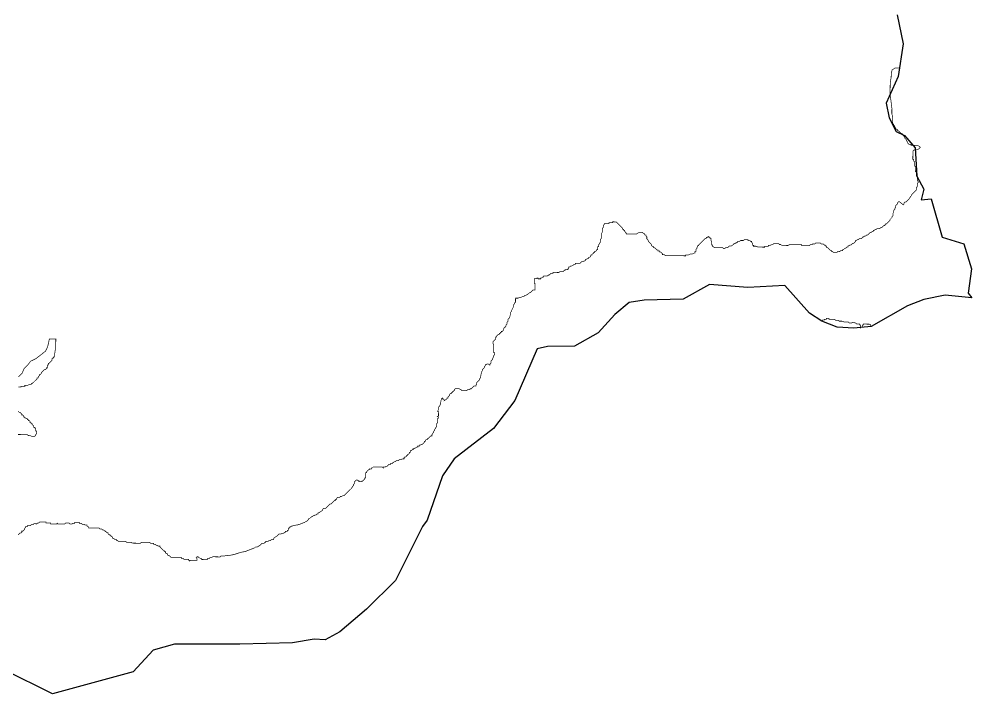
# Model space of a CAD drawing. Header units: metres. Extents: x 325786 to 333768, y 1808927 to 1815015.
# Drawn here: x 328656 to 332805, y 1808927 to 1811863 of the extents above; entities that cross this region are included whole.
import ezdxf

# ---------------------------------------------------------------- set-up
doc = ezdxf.new("R2010")
doc.units = ezdxf.units.M
doc.layers.add('HAZARDS LINE', color=1, linetype='Continuous')
doc.layers.add('village', color=3, linetype='Continuous')

msp = doc.modelspace()

# ---------------------------------------------------------------- linework, layer by layer
at = {"layer": 'HAZARDS LINE', "lineweight": 18, "const_width": 3}
for points in [[(328651.4, 1809618.8), (328655.5, 1809622.9), (328659.6, 1809626.9), (328663.6, 1809626.8), (328667.7, 1809630.8), (328667.7, 1809634.9), (328671.8, 1809634.8), (328675.8, 1809638.9), (328679.9, 1809642.9), (328680, 1809646.9), (328684, 1809650.9), (328684.1, 1809655), (328688.1, 1809654.9), (328692.1, 1809654.9), (328692.2, 1809658.9), (328696.2, 1809658.9), (328700.3, 1809658.9), (328704.3, 1809658.8), (328708.4, 1809662.9), (328712.4, 1809662.8), (328716.4, 1809662.8), (328720.5, 1809666.8), (328724.6, 1809666.8), (328728.6, 1809666.7), (328732.6, 1809666.7), (328736.7, 1809670.7), (328740.8, 1809670.7), (328744.8, 1809674.7), (328748.9, 1809674.7), (328752.9, 1809674.6), (328756.9, 1809674.6), (328761, 1809674.6), (328765, 1809674.5), (328769.1, 1809674.5), (328773.1, 1809674.5), (328773.1, 1809670.4), (328777.1, 1809670.4), (328781.2, 1809670.4), (328785.2, 1809670.3), (328789.2, 1809670.3), (328793.3, 1809670.3), (328793.3, 1809666.2), (328797.3, 1809666.2), (328801.3, 1809666.2), (328805.4, 1809666.1), (328809.4, 1809666.1), (328813.5, 1809666.1), (328817.5, 1809666), (328821.5, 1809666), (328821.6, 1809670), (328825.6, 1809666), (328829.6, 1809665.9), (328833.7, 1809665.9), (328837.7, 1809665.9), (328845.8, 1809665.8), (328849.8, 1809665.8), (328853.9, 1809665.7), (328857.9, 1809669.8), (328862, 1809669.7), (328866, 1809669.7), (328870.1, 1809669.7), (328874.1, 1809669.6), (328878.1, 1809665.6), (328882.1, 1809665.5), (328886.2, 1809665.5), (328890.3, 1809669.5), (328894.3, 1809669.5), (328898.3, 1809669.4), (328898.4, 1809673.5), (328902.4, 1809673.4), (328906.5, 1809673.4), (328910.5, 1809673.4), (328914.5, 1809673.4), (328918.6, 1809673.3), (328918.5, 1809669.3), (328922.6, 1809669.2), (328926.6, 1809669.2), (328930.6, 1809665.1), (328934.7, 1809665.1), (328938.7, 1809665.1), (328942.7, 1809661), (328946.8, 1809661), (328950.8, 1809660.9), (328950.8, 1809656.9), (328958.8, 1809652.8), (328958.8, 1809648.8), (328962.8, 1809648.7), (328966.9, 1809648.7), (328970.9, 1809648.7), (328975, 1809648.6), (328979, 1809648.6), (328983, 1809648.6), (328991.1, 1809648.5), (328995.2, 1809648.5), (328999.2, 1809648.4), (329003.2, 1809648.4), (329007.3, 1809644.3), (329011.3, 1809644.3), (329015.3, 1809644.3), (329019.3, 1809640.2), (329023.4, 1809640.2), (329027.4, 1809636.1), (329031.4, 1809636.1), (329031.4, 1809632), (329035.4, 1809632), (329039.5, 1809627.9), (329043.5, 1809627.9), (329043.5, 1809623.8), (329047.5, 1809619.8), (329051.5, 1809619.7), (329051.5, 1809615.7), (329055.5, 1809615.7), (329055.5, 1809611.6), (329059.5, 1809611.6), (329063.5, 1809607.5), (329063.5, 1809603.5), (329067.5, 1809603.4), (329071.6, 1809599.4), (329075.6, 1809599.3), (329079.6, 1809599.3), (329079.6, 1809595.3), (329083.6, 1809595.2), (329087.7, 1809591.2), (329091.7, 1809591.1), (329095.7, 1809591.1), (329099.8, 1809591.1), (329103.8, 1809591), (329107.9, 1809591), (329111.9, 1809591), (329115.9, 1809590.9), (329120, 1809590.9), (329124, 1809586.8), (329128, 1809586.8), (329132.1, 1809586.8), (329136.1, 1809586.7), (329140.2, 1809586.7), (329144.2, 1809586.7), (329148.2, 1809582.6), (329152.2, 1809582.6), (329156.3, 1809582.5), (329160.3, 1809582.5), (329164.4, 1809582.5), (329168.4, 1809582.4), (329172.4, 1809582.4), (329176.5, 1809582.4), (329180.5, 1809582.3), (329184.6, 1809582.3), (329188.6, 1809586.3), (329192.7, 1809586.3), (329196.7, 1809586.3), (329200.8, 1809586.2), (329204.8, 1809586.2), (329208.8, 1809586.2), (329212.9, 1809586.1), (329216.9, 1809586.1), (329221, 1809586.1), (329225, 1809586), (329229, 1809582), (329233.1, 1809581.9), (329237.1, 1809581.9), (329241.1, 1809581.9), (329241.1, 1809577.8), (329245.1, 1809577.8), (329249.2, 1809577.8), (329253.2, 1809573.7), (329257.2, 1809573.6), (329261.2, 1809569.6), (329265.3, 1809569.5), (329269.3, 1809569.5), (329269.3, 1809565.5), (329273.3, 1809561.4), (329277.3, 1809557.3), (329281.3, 1809553.3), (329285.3, 1809549.2), (329289.4, 1809549.1), (329289.3, 1809545.1), (329293.4, 1809545.1), (329293.3, 1809541), (329297.4, 1809537), (329301.4, 1809536.9), (329301.4, 1809532.9), (329305.4, 1809528.8), (329309.4, 1809528.8), (329313.4, 1809524.7), (329317.4, 1809520.6), (329321.5, 1809520.6), (329325.5, 1809520.6), (329329.6, 1809520.5), (329333.6, 1809520.5), (329337.6, 1809520.5), (329341.7, 1809520.4), (329345.7, 1809520.4), (329349.8, 1809520.4), (329353.8, 1809520.3), (329357.8, 1809520.3), (329361.9, 1809520.3), (329361.9, 1809516.2), (329365.9, 1809516.2), (329369.9, 1809516.2), (329373.9, 1809512.1), (329378, 1809512.1), (329386.1, 1809512), (329390.1, 1809512), (329394.1, 1809511.9), (329394.1, 1809507.9), (329398.2, 1809507.9), (329398.1, 1809503.8), (329402.2, 1809507.8), (329410.3, 1809507.8), (329418.4, 1809507.7), (329422.4, 1809507.7), (329426.4, 1809507.6), (329430.5, 1809507.6), (329430.5, 1809511.7), (329430.5, 1809515.7), (329426.5, 1809519.8), (329430.6, 1809519.7), (329430.6, 1809523.8), (329434.6, 1809523.8), (329438.7, 1809519.7), (329446.7, 1809515.6), (329450.7, 1809515.5), (329450.7, 1809511.5), (329454.8, 1809511.5), (329458.8, 1809511.4), (329462.8, 1809511.4), (329466.9, 1809511.4), (329470.9, 1809511.3), (329475, 1809511.3), (329475, 1809515.3), (329479, 1809515.3), (329483.1, 1809515.3), (329487.1, 1809519.3), (329491.2, 1809519.3), (329499.3, 1809523.2), (329503.3, 1809523.2), (329507.4, 1809523.2), (329511.4, 1809523.1), (329515.5, 1809523.1), (329519.5, 1809523.1), (329523.5, 1809523), (329527.6, 1809523), (329531.6, 1809523), (329535.7, 1809527), (329539.7, 1809527), (329543.8, 1809526.9), (329547.8, 1809526.9), (329580.2, 1809530.7), (329596.4, 1809534.6), (329608.5, 1809538.5), (329620.7, 1809542.5), (329640.9, 1809546.4), (329661.2, 1809554.3), (329681.5, 1809562.2), (329685.5, 1809566.2), (329689.6, 1809566.2), (329693.6, 1809566.2), (329705.8, 1809574.2), (329709.9, 1809578.2), (329713.9, 1809582.2), (329718, 1809582.1), (329722, 1809582.1), (329726.1, 1809586.1), (329730.1, 1809586.1), (329730.2, 1809590.1), (329734.2, 1809590.1), (329738.2, 1809590.1), (329746.4, 1809594), (329750.4, 1809594), (329754.5, 1809598), (329762.6, 1809598), (329766.7, 1809606), (329778.8, 1809614), (329782.9, 1809618), (329787, 1809622), (329791, 1809622), (329795.1, 1809621.9), (329799.1, 1809626), (329803.2, 1809625.9), (329807.2, 1809625.9), (329815.3, 1809629.9), (329815.4, 1809633.9), (329819.4, 1809633.9), (329823.5, 1809633.9), (329823.5, 1809637.9), (329827.5, 1809637.9), (329827.6, 1809641.9), (329827.6, 1809645.9), (329831.6, 1809645.9), (329831.7, 1809650), (329835.7, 1809649.9), (329835.7, 1809654), (329839.8, 1809653.9), (329843.8, 1809657.9), (329847.9, 1809657.9), (329864.1, 1809661.8), (329868.1, 1809661.8), (329880.3, 1809665.7), (329900.5, 1809673.7), (329904.6, 1809677.7), (329908.7, 1809677.6), (329912.7, 1809681.6), (329916.8, 1809685.7), (329916.8, 1809689.7), (329920.9, 1809689.7), (329925, 1809693.7), (329929, 1809697.7), (329933.1, 1809697.7), (329937.1, 1809701.7), (329941.2, 1809701.6), (329945.3, 1809705.6), (329949.3, 1809705.6), (329953.4, 1809709.6), (329957.4, 1809709.6), (329957.4, 1809713.6), (329965.5, 1809717.6), (329977.7, 1809725.6), (329977.8, 1809729.6), (329981.8, 1809733.6), (329985.9, 1809733.6), (329989.9, 1809733.6), (329994, 1809737.6), (329998.1, 1809741.6), (330002.1, 1809745.6), (330006.2, 1809749.6), (330010.3, 1809753.6), (330014.3, 1809753.6), (330018.4, 1809757.6), (330022.5, 1809761.6), (330026.5, 1809765.6), (330030.6, 1809769.6), (330034.7, 1809769.6), (330034.7, 1809773.6), (330038.7, 1809773.6), (330038.8, 1809777.7), (330042.8, 1809781.7), (330046.9, 1809781.6), (330050.9, 1809781.6), (330055, 1809785.6), (330059, 1809785.6), (330067.1, 1809789.6), (330071.2, 1809789.5), (330075.3, 1809793.5), (330079.3, 1809797.5), (330083.4, 1809801.6), (330087.5, 1809805.6), (330091.5, 1809809.6), (330095.6, 1809813.6), (330099.7, 1809817.6), (330103.8, 1809821.6), (330107.9, 1809829.6), (330111.9, 1809833.7), (330112, 1809837.7), (330116, 1809841.7), (330116.1, 1809849.8), (330120.2, 1809853.8), (330124.3, 1809857.8), (330128.3, 1809857.8), (330132.3, 1809853.7), (330136.3, 1809853.7), (330136.3, 1809849.6), (330140.4, 1809849.6), (330144.4, 1809849.6), (330148.4, 1809849.5), (330148.5, 1809853.6), (330152.5, 1809853.5), (330156.6, 1809857.6), (330160.7, 1809861.6), (330160.7, 1809865.6), (330164.7, 1809865.6), (330164.8, 1809869.6), (330164.8, 1809873.7), (330164.8, 1809877.7), (330164.9, 1809881.7), (330164.9, 1809885.8), (330164.9, 1809889.8), (330169, 1809889.8), (330169, 1809893.8), (330173.1, 1809897.8), (330177.1, 1809901.9), (330181.2, 1809901.8), (330181.2, 1809905.9), (330185.2, 1809905.8), (330189.3, 1809905.8), (330189.3, 1809909.8), (330193.4, 1809909.8), (330197.4, 1809913.8), (330201.5, 1809913.8), (330205.5, 1809913.8), (330209.6, 1809913.7), (330213.6, 1809913.7), (330217.6, 1809913.7), (330221.7, 1809913.6), (330225.7, 1809913.6), (330229.8, 1809913.6), (330233.8, 1809913.5), (330237.8, 1809913.5), (330241.9, 1809909.4), (330241.9, 1809913.5), (330245.9, 1809913.4), (330250, 1809913.4), (330254, 1809917.4), (330258.1, 1809917.4), (330262.2, 1809921.4), (330266.2, 1809925.4), (330270.3, 1809925.4), (330274.3, 1809925.3), (330274.3, 1809929.4), (330278.4, 1809929.3), (330282.4, 1809929.3), (330282.5, 1809933.4), (330286.5, 1809933.3), (330290.6, 1809937.3), (330294.6, 1809937.3), (330298.7, 1809941.3), (330302.7, 1809941.3), (330306.8, 1809941.2), (330310.8, 1809945.3), (330314.9, 1809945.2), (330318.9, 1809945.2), (330323, 1809949.2), (330327, 1809949.2), (330331.1, 1809949.1), (330331.1, 1809953.2), (330335.1, 1809953.1), (330335.2, 1809957.2), (330339.2, 1809957.2), (330343.3, 1809961.2), (330343.3, 1809965.2), (330347.4, 1809965.2), (330347.4, 1809969.2), (330351.4, 1809969.2), (330355.5, 1809973.2), (330355.5, 1809977.2), (330359.6, 1809977.2), (330359.6, 1809981.2), (330359.6, 1809985.3), (330363.7, 1809985.3), (330367.8, 1809989.3), (330371.8, 1809989.2), (330371.8, 1809993.3), (330375.9, 1809993.2), (330379.9, 1809997.3), (330384, 1809997.2), (330388.1, 1810001.2), (330392.1, 1810001.2), (330392.1, 1810005.2), (330396.2, 1810005.2), (330400.2, 1810005.2), (330400.2, 1810009.2), (330404.3, 1810009.2), (330408.4, 1810013.2), (330412.4, 1810013.2), (330416.5, 1810017.2), (330420.5, 1810021.2), (330420.6, 1810025.2), (330424.6, 1810025.2), (330424.6, 1810029.2), (330428.7, 1810033.2), (330432.8, 1810033.2), (330432.8, 1810037.3), (330436.8, 1810037.2), (330440.9, 1810041.2), (330445, 1810045.2), (330449, 1810049.2), (330453.1, 1810049.2), (330453.1, 1810053.3), (330457.2, 1810057.3), (330457.2, 1810061.3), (330461.3, 1810065.3), (330461.3, 1810069.4), (330465.4, 1810073.4), (330465.4, 1810077.4), (330469.5, 1810081.4), (330469.5, 1810085.5), (330473.6, 1810089.5), (330473.7, 1810097.6), (330473.7, 1810101.6), (330477.8, 1810105.6), (330477.8, 1810113.7), (330477.9, 1810117.7), (330477.9, 1810121.8), (330477.9, 1810125.8), (330482, 1810125.8), (330482, 1810129.8), (330478, 1810133.9), (330482, 1810133.9), (330482.1, 1810137.9), (330482.1, 1810146), (330482.2, 1810150), (330482.2, 1810154.1), (330478.2, 1810154.1), (330478.2, 1810158.1), (330482.3, 1810162.2), (330482.3, 1810166.2), (330482.3, 1810170.2), (330482.4, 1810174.3), (330486.4, 1810178.3), (330490.5, 1810186.3), (330490.6, 1810190.4), (330494.8, 1810210.6), (330498.8, 1810214.6), (330498.8, 1810210.5), (330502.9, 1810210.5), (330506.9, 1810206.4), (330506.8, 1810202.4), (330519, 1810210.4), (330519, 1810214.4), (330523.1, 1810214.4), (330523.1, 1810218.4), (330527.2, 1810222.4), (330531.3, 1810226.4), (330531.3, 1810230.5), (330535.4, 1810234.5), (330539.4, 1810234.5), (330539.4, 1810238.5), (330543.5, 1810238.5), (330543.5, 1810242.5), (330547.6, 1810242.5), (330547.6, 1810246.5), (330551.6, 1810246.5), (330551.7, 1810250.5), (330555.7, 1810254.5), (330559.8, 1810254.5), (330563.8, 1810254.5), (330567.9, 1810254.4), (330571.9, 1810254.4), (330579.9, 1810250.3), (330584, 1810246.2), (330588, 1810246.2), (330592, 1810246.2), (330596.1, 1810246.1), (330600.1, 1810246.1), (330604.2, 1810246.1), (330608.2, 1810250.1), (330612.3, 1810250), (330616.3, 1810250), (330620.4, 1810254), (330624.4, 1810254), (330628.5, 1810258), (330636.6, 1810266), (330640.7, 1810266), (330644.7, 1810266), (330644.8, 1810270), (330648.8, 1810274), (330648.9, 1810278), (330648.9, 1810282.1), (330653, 1810286.1), (330657, 1810290.1), (330661.1, 1810294.1), (330661.1, 1810298.2), (330665.2, 1810302.2), (330665.2, 1810306.2), (330669.4, 1810326.4), (330673.6, 1810334.4), (330673.6, 1810338.5), (330677.7, 1810342.5), (330681.7, 1810346.5), (330681.8, 1810350.5), (330685.8, 1810354.5), (330685.9, 1810358.6), (330689.9, 1810358.6), (330694, 1810362.6), (330698, 1810362.5), (330702, 1810358.5), (330706.1, 1810358.4), (330706.1, 1810362.5), (330710.2, 1810366.5), (330710.2, 1810370.5), (330710.2, 1810374.6), (330714.3, 1810378.6), (330718.4, 1810382.6), (330718.4, 1810386.6), (330722.5, 1810394.7), (330722.5, 1810398.7), (330726.6, 1810402.7), (330726.7, 1810406.8), (330726.7, 1810410.8), (330722.6, 1810410.8), (330722.7, 1810414.9), (330722.7, 1810418.9), (330722.7, 1810423), (330722.8, 1810427), (330722.8, 1810431), (330722.8, 1810435.1), (330722.9, 1810439.1), (330722.9, 1810443.2), (330722.9, 1810447.2), (330718.9, 1810451.3), (330719, 1810455.3), (330719, 1810459.4), (330723.1, 1810463.4), (330727.1, 1810467.4), (330731.2, 1810471.4), (330731.2, 1810475.4), (330731.3, 1810479.5), (330735.3, 1810479.4), (330735.3, 1810483.5), (330739.4, 1810487.5), (330743.5, 1810491.5), (330747.5, 1810491.5), (330747.6, 1810495.5), (330751.6, 1810495.5), (330751.6, 1810499.5), (330755.7, 1810499.5), (330755.7, 1810503.5), (330759.7, 1810503.5), (330763.8, 1810507.5), (330763.8, 1810511.6), (330768, 1810519.6), (330772, 1810519.6), (330772, 1810523.6), (330776.1, 1810527.6), (330776.1, 1810531.7), (330780.2, 1810535.7), (330780.2, 1810539.7), (330780.3, 1810543.8), (330784.3, 1810547.8), (330784.4, 1810551.8), (330784.4, 1810555.9), (330788.5, 1810559.9), (330792.5, 1810563.9), (330792.6, 1810567.9), (330796.7, 1810584), (330796.8, 1810588.1), (330800.9, 1810592.1), (330800.9, 1810596.1), (330809.1, 1810612.2), (330809.2, 1810620.3), (330813.2, 1810624.3), (330813.3, 1810628.4), (330817.3, 1810628.3), (330817.3, 1810632.4), (330817.4, 1810636.4), (330817.4, 1810644.5), (330817.5, 1810648.5), (330829.6, 1810648.5), (330833.7, 1810652.5), (330841.7, 1810652.4), (330849.9, 1810656.4), (330853.9, 1810656.3), (330858, 1810660.4), (330862, 1810660.3), (330874.2, 1810668.3), (330878.3, 1810672.3), (330882.3, 1810672.3), (330886.4, 1810676.3), (330894.5, 1810684.3), (330902.6, 1810684.3), (330902.8, 1810712.5), (330898.8, 1810712.6), (330898.9, 1810732.8), (330911.1, 1810732.7), (330911.1, 1810736.7), (330915.1, 1810736.7), (330915.1, 1810732.7), (330927.2, 1810732.6), (330927.3, 1810736.6), (330931.3, 1810736.6), (330935.4, 1810740.6), (330939.4, 1810740.5), (330939.5, 1810744.6), (330955.6, 1810744.5), (330959.7, 1810748.5), (330963.7, 1810748.4), (330963.8, 1810752.5), (330967.8, 1810752.4), (330971.9, 1810756.5), (330980, 1810756.4), (330980, 1810760.4), (331004.2, 1810760.2), (331012.3, 1810764.2), (331024.5, 1810764.1), (331028.5, 1810768.1), (331032.6, 1810768.1), (331032.6, 1810772.1), (331044.7, 1810772), (331044.8, 1810776.1), (331048.8, 1810776.1), (331048.9, 1810784.1), (331052.9, 1810784.1), (331057, 1810788.1), (331061, 1810788.1), (331069.1, 1810792.1), (331073.2, 1810796.1), (331077.3, 1810796), (331077.3, 1810800.1), (331097.5, 1810799.9), (331101.6, 1810803.9), (331105.6, 1810807.9), (331109.7, 1810807.9), (331121.8, 1810811.9), (331121.9, 1810815.9), (331130, 1810819.9), (331134, 1810819.8), (331134, 1810823.9), (331142.2, 1810827.9), (331146.3, 1810835.9), (331150.3, 1810835.9), (331150.3, 1810839.9), (331158.4, 1810843.9), (331158.5, 1810847.9), (331162.5, 1810847.9), (331162.6, 1810852), (331166.6, 1810851.9), (331170.7, 1810855.9), (331170.7, 1810860), (331174.7, 1810859.9), (331174.8, 1810872.1), (331178.9, 1810872), (331178.9, 1810880.1), (331183, 1810884.1), (331183, 1810888.2), (331187.1, 1810892.2), (331187.2, 1810904.3), (331191.3, 1810908.3), (331191.4, 1810928.5), (331195.5, 1810936.6), (331195.7, 1810952.7), (331199.7, 1810956.7), (331199.8, 1810964.8), (331203.9, 1810968.8), (331203.9, 1810972.9), (331224.1, 1810972.7), (331224.2, 1810976.8), (331240.3, 1810976.6), (331240.3, 1810980.7), (331256.5, 1810980.5), (331260.5, 1810976.5), (331264.5, 1810972.4), (331272.5, 1810964.3), (331276.6, 1810960.2), (331280.6, 1810956.1), (331284.6, 1810952), (331284.5, 1810948), (331288.6, 1810948), (331288.5, 1810943.9), (331292.6, 1810943.9), (331292.6, 1810939.8), (331296.6, 1810935.8), (331296.5, 1810931.7), (331300.6, 1810931.7), (331300.5, 1810927.7), (331345, 1810927.3), (331349.1, 1810931.3), (331357.2, 1810935.3), (331369.3, 1810935.2), (331373.3, 1810931.1), (331377.4, 1810931.1), (331381.3, 1810923), (331385.4, 1810922.9), (331385.3, 1810918.9), (331389.3, 1810914.8), (331389.3, 1810906.7), (331393.3, 1810902.7), (331397.3, 1810894.6), (331401.3, 1810890.5), (331409.3, 1810882.3), (331409.3, 1810878.3), (331413.3, 1810874.2), (331417.3, 1810874.2), (331417.3, 1810870.2), (331425.3, 1810866), (331433.3, 1810857.9), (331437.4, 1810857.9), (331437.4, 1810853.8), (331445.4, 1810853.8), (331445.4, 1810849.7), (331449.4, 1810849.7), (331453.5, 1810845.6), (331457.5, 1810841.5), (331457.4, 1810837.5), (331465.5, 1810837.4), (331469.5, 1810833.4), (331558.4, 1810832.7), (331558.5, 1810836.7), (331570.6, 1810836.6), (331578.7, 1810840.6), (331586.8, 1810840.5), (331594.9, 1810844.5), (331598.9, 1810844.5), (331599, 1810852.6), (331603, 1810852.5), (331603.1, 1810860.6), (331607.2, 1810864.6), (331607.2, 1810868.7), (331611.3, 1810872.7), (331611.3, 1810876.7), (331615.3, 1810876.7), (331615.4, 1810880.7), (331619.4, 1810884.7), (331623.5, 1810888.7), (331627.6, 1810892.7), (331631.7, 1810896.8), (331639.8, 1810904.8), (331643.9, 1810908.8), (331647.9, 1810908.7), (331648, 1810912.8), (331656, 1810912.7), (331656.1, 1810916.8), (331660.1, 1810916.7), (331660.1, 1810912.7), (331664.1, 1810912.7), (331664.1, 1810908.6), (331668.1, 1810908.6), (331668.1, 1810900.5), (331672, 1810892.4), (331671.9, 1810880.3), (331676, 1810880.2), (331675.9, 1810872.2), (331680, 1810872.1), (331684, 1810868), (331720.3, 1810867.8), (331724.3, 1810863.7), (331728.4, 1810863.7), (331732.5, 1810867.7), (331740.5, 1810867.6), (331744.6, 1810871.6), (331748.7, 1810875.6), (331756.8, 1810875.6), (331769, 1810883.5), (331769, 1810887.6), (331777.1, 1810887.5), (331777.1, 1810891.6), (331785.2, 1810891.5), (331785.2, 1810895.5), (331793.3, 1810895.5), (331797.4, 1810899.5), (331809.5, 1810899.4), (331813.6, 1810903.4), (331829.7, 1810903.3), (331829.7, 1810899.2), (331837.8, 1810899.2), (331841.8, 1810895.1), (331845.8, 1810895.1), (331845.8, 1810891), (331849.8, 1810886.9), (331849.7, 1810878.9), (331853.8, 1810878.8), (331853.7, 1810874.8), (331865.9, 1810874.7), (331873.9, 1810870.6), (331902.2, 1810870.4), (331902.2, 1810874.4), (331918.4, 1810874.3), (331918.4, 1810878.3), (331926.5, 1810878.3), (331934.6, 1810882.2), (331938.7, 1810882.2), (331942.7, 1810886.2), (331962.9, 1810886.1), (331967, 1810882), (331971, 1810882), (331979, 1810877.8), (332003.3, 1810877.7), (332011.4, 1810881.6), (332063.9, 1810881.2), (332063.9, 1810877.2), (332096.2, 1810876.9), (332100.3, 1810880.9), (332108.4, 1810880.9), (332112.4, 1810884.9), (332120.5, 1810884.8), (332124.6, 1810888.8), (332144.8, 1810888.7), (332148.8, 1810884.6), (332156.9, 1810884.5), (332160.9, 1810880.5), (332164.9, 1810880.4), (332164.9, 1810876.4), (332169, 1810876.3), (332168.9, 1810872.3), (332173, 1810872.3), (332172.9, 1810868.2), (332177, 1810868.2), (332181, 1810864.1), (332185, 1810860.1), (332189, 1810856), (332193, 1810856), (332193, 1810851.9), (332197.1, 1810851.9), (332201.1, 1810847.8), (332217.2, 1810847.7), (332221.3, 1810851.7), (332229.4, 1810851.6), (332233.4, 1810855.6), (332241.5, 1810855.6), (332241.6, 1810859.6), (332245.6, 1810859.6), (332249.7, 1810863.6), (332257.8, 1810867.6), (332261.9, 1810871.6), (332265.9, 1810871.5), (332265.9, 1810875.6), (332274, 1810879.6), (332278.1, 1810879.5), (332282.2, 1810883.5), (332286.2, 1810887.5), (332290.3, 1810887.5), (332294.3, 1810891.5), (332298.4, 1810895.5), (332298.5, 1810899.6), (332302.5, 1810899.5), (332306.6, 1810903.6), (332310.6, 1810903.5), (332314.7, 1810907.5), (332322.8, 1810907.5), (332326.8, 1810911.5), (332330.9, 1810911.4), (332330.9, 1810915.5), (332334.9, 1810915.5), (332339, 1810919.5), (332343.1, 1810919.4), (332347.1, 1810923.4), (332351.2, 1810923.4), (332355.2, 1810927.4), (332359.3, 1810931.4), (332363.4, 1810935.4), (332367.4, 1810935.4), (332371.5, 1810939.4), (332375.5, 1810939.4), (332375.6, 1810943.4), (332379.6, 1810943.4), (332383.7, 1810947.4), (332387.7, 1810947.4), (332391.8, 1810951.4), (332403.9, 1810951.3), (332408, 1810955.3), (332412, 1810955.3), (332416.1, 1810959.3), (332420.2, 1810963.3), (332424.2, 1810963.3), (332424.3, 1810967.3), (332428.3, 1810967.3), (332428.3, 1810971.3), (332432.4, 1810971.3), (332436.4, 1810975.3), (332440.5, 1810979.3), (332444.6, 1810983.3), (332448.7, 1810987.3), (332448.7, 1810991.4), (332452.8, 1810995.4), (332456.8, 1810999.4), (332456.9, 1811003.4), (332460.9, 1811007.4), (332461, 1811015.5), (332465.2, 1811031.6), (332469.2, 1811035.6), (332469.3, 1811039.7), (332473.4, 1811043.7), (332473.4, 1811051.8), (332477.5, 1811055.8), (332481.6, 1811059.8), (332481.6, 1811063.8), (332485.7, 1811067.9), (332489.7, 1811067.8), (332505.6, 1811054.8), (332509.6, 1811058.9), (332509.7, 1811062.9), (332513.7, 1811066.9), (332517.8, 1811066.9), (332521.9, 1811070.9), (332530, 1811078.9), (332538.2, 1811091), (332542.3, 1811095), (332542.3, 1811099), (332546.4, 1811103.1), (332550.4, 1811107.1), (332554.5, 1811111.1), (332562.6, 1811119.1), (332562.7, 1811127.2), (332566.8, 1811135.2), (332566.9, 1811147.4), (332571, 1811151.4), (332571, 1811155.4), (332567, 1811159.5), (332567.1, 1811175.7), (332563.1, 1811179.7), (332563.2, 1811195.9), (332559.2, 1811200), (332559.4, 1811220.2), (332555.4, 1811224.3), (332555.5, 1811240.5), (332551.5, 1811244.5), (332551.6, 1811252.6), (332547.5, 1811252.6), (332547.8, 1811289), (332551.9, 1811293), (332559.9, 1811293), (332572.1, 1811296.9), (332576.2, 1811300.9), (332580.3, 1811305), (332576.2, 1811309), (332568.2, 1811313.1), (332539.9, 1811313.4), (332539.9, 1811317.4), (332531.8, 1811317.5), (332523.8, 1811325.6), (332523.8, 1811329.7), (332519.8, 1811333.7), (332519.9, 1811337.8), (332515.9, 1811341.8), (332511.8, 1811345.9), (332511.9, 1811350), (332503.9, 1811358.1), (332503.9, 1811362.2), (332495.8, 1811366.3), (332491.8, 1811370.3), (332487.8, 1811374.4), (332479.8, 1811378.5), (332479.8, 1811382.6), (332475.7, 1811382.6), (332471.8, 1811390.7), (332467.8, 1811394.8), (332467.8, 1811398.8), (332463.7, 1811398.9), (332463.8, 1811406.9), (332459.8, 1811407), (332460, 1811435.3), (332456.1, 1811451.5), (332456.2, 1811475.7), (332448.6, 1811536.4), (332449, 1811585), (332453.2, 1811609.2), (332453.4, 1811625.4), (332457.5, 1811641.5), (332469.7, 1811649.5), (332489.4, 1811649.3)], [(332369.2, 1810527.2), (332368.3, 1810527.2), (332364.2, 1810527.2), (332364.2, 1810531.3), (332360.2, 1810535.3), (332356.2, 1810535.4), (332352.2, 1810535.4), (332348.1, 1810535.4), (332344.1, 1810535.5), (332340, 1810535.5), (332336, 1810535.5), (332332, 1810535.6), (332331.9, 1810531.5), (332327.9, 1810531.6), (332327.8, 1810527.5), (332327.8, 1810523.5), (332323.8, 1810523.5), (332319.7, 1810519.5), (332319.7, 1810523.5), (332319.8, 1810527.6), (332319.8, 1810531.6), (332315.8, 1810531.7), (332315.8, 1810535.7), (332311.7, 1810535.7), (332307.7, 1810535.8), (332303.7, 1810535.8), (332299.7, 1810539.9), (332295.6, 1810539.9), (332291.6, 1810544), (332287.6, 1810544), (332279.5, 1810540), (332275.4, 1810540.1), (332271.4, 1810540.1), (332267.4, 1810544.2), (332259.3, 1810544.2), (332255.2, 1810544.3), (332251.2, 1810544.3), (332239.1, 1810548.4), (332235.1, 1810548.5), (332231, 1810548.5), (332227, 1810548.5), (332223, 1810552.6), (332218.9, 1810552.6), (332214.9, 1810552.7), (332210.9, 1810552.7), (332206.8, 1810556.8), (332202.8, 1810556.8), (332198.8, 1810556.8), (332194.7, 1810556.9), (332190.7, 1810556.9), (332186.6, 1810556.9), (332182.6, 1810557), (332182.6, 1810561), (332178.6, 1810561), (332174.6, 1810561.1), (332170.5, 1810561.1), (332170.5, 1810557), (332166.4, 1810557.1), (332162.4, 1810557.1), (332162.4, 1810553.1), (332158.3, 1810553.1), (332154.3, 1810553.1), (332150.2, 1810549.1), (332149.9, 1810548.8)], [(328652.8, 1810305.9), (328669.1, 1810322), (328677.4, 1810342.1), (328693.6, 1810358.1), (328705.9, 1810374.2), (328730.2, 1810386.1), (328750.6, 1810402.1), (328770.9, 1810418.1), (328779.1, 1810434.3), (328783.3, 1810450.4), (328787.5, 1810470.6), (328807.7, 1810470.4), (328815.8, 1810470.3), (328815.7, 1810458.2), (328815.5, 1810438), (328811.2, 1810409.7), (328811.2, 1810405.7), (328811.1, 1810397.6), (328807.1, 1810393.6), (328807, 1810389.6), (328803, 1810389.6), (328803, 1810385.6), (328798.9, 1810385.6), (328798.9, 1810381.6), (328798.9, 1810377.5), (328794.8, 1810373.5), (328790.7, 1810369.5), (328786.6, 1810365.5), (328782.6, 1810365.5), (328782.6, 1810361.5), (328782.5, 1810357.4), (328778.5, 1810357.5), (328778.5, 1810353.4), (328778.4, 1810349.4), (328778.4, 1810345.3), (328774.4, 1810345.4), (328774.3, 1810341.3), (328770.3, 1810337.3), (328766.2, 1810337.4), (328762.1, 1810333.3), (328758.1, 1810329.3), (328754, 1810325.3), (328749.9, 1810317.3), (328745.9, 1810317.3), (328745.8, 1810313.3), (328741.7, 1810309.3), (328737.6, 1810301.2), (328733.6, 1810301.2), (328733.6, 1810297.2), (328729.5, 1810293.2), (328725.4, 1810289.2), (328721.4, 1810285.2), (328717.3, 1810281.2), (328713.2, 1810277.1), (328709.2, 1810277.2), (328709.1, 1810273.1), (328705.1, 1810273.2), (328701.1, 1810273.2), (328692.9, 1810269.2), (328688.9, 1810269.3), (328684.9, 1810269.3), (328680.8, 1810269.3), (328680.8, 1810265.3), (328676.7, 1810265.3), (328672.7, 1810265.3), (328668.7, 1810265.4), (328664.6, 1810265.4), (328664.6, 1810261.4), (328660.6, 1810261.4), (328656.5, 1810261.4), (328652.5, 1810261.5)], [(328651.6, 1810156.4), (328655.6, 1810152.3), (328659.7, 1810152.3), (328663.7, 1810148.2), (328667.7, 1810144.1), (328667.7, 1810140.1), (328671.7, 1810140.1), (328675.7, 1810136), (328675.7, 1810131.9), (328679.7, 1810131.9), (328679.7, 1810127.9), (328683.7, 1810127.8), (328687.8, 1810123.8), (328691.8, 1810123.7), (328691.8, 1810119.7), (328695.8, 1810119.7), (328695.8, 1810115.6), (328699.8, 1810115.6), (328703.8, 1810111.5), (328703.8, 1810107.5), (328707.8, 1810107.4), (328707.8, 1810103.4), (328711.8, 1810103.4), (328711.8, 1810099.3), (328715.8, 1810095.3), (328719.8, 1810091.2), (328719.8, 1810087.1), (328723.8, 1810087.1), (328723.8, 1810083.1), (328727.8, 1810083), (328727.8, 1810079), (328727.7, 1810070.9), (328731.8, 1810070.9), (328731.8, 1810066.8), (328731.7, 1810062.8), (328731.7, 1810058.8), (328727.6, 1810054.7), (328727.6, 1810050.7), (328723.5, 1810046.7), (328719.5, 1810046.7), (328715.4, 1810046.8), (328711.4, 1810046.8), (328703.3, 1810050.9), (328699.3, 1810050.9), (328695.3, 1810051), (328691.3, 1810055), (328687.2, 1810055.1), (328683.2, 1810055.1), (328679.1, 1810055.1), (328675.1, 1810055.2), (328671, 1810055.2), (328667, 1810055.2), (328663, 1810055.3), (328658.9, 1810055.3), (328654.9, 1810055.3), (328650.8, 1810055.3)]]:
    msp.add_lwpolyline(points, dxfattribs=at)
at = {"layer": 'village', "color": 3, "true_color": 0x00ff00}
msp.add_polyline3d([(332479.4, 1811880.6, 0), (332506, 1811755.3, 0), (332483.9, 1811613.7, 0), (332432.1, 1811497.5, 0), (332444.5, 1811433.3, 0), (332474.8, 1811374.4, 0), (332511.3, 1811356.4, 0), (332557.4, 1811302.9, 0), (332565.1, 1811179.3, 0), (332594.9, 1811122.5, 0), (332583.2, 1811076.7, 0), (332628.1, 1811080.9, 0), (332674.6, 1810914, 0), (332770.1, 1810884.4, 0), (332803.4, 1810776, 0), (332787.9, 1810670.5, 0), (332805, 1810649.5, 0), (332688.1, 1810662.1, 0), (332595.6, 1810643.3, 0), (332524.1, 1810615.7, 0), (332366.5, 1810525.7, 0), (332290.1, 1810518.1, 0), (332217.5, 1810521.9, 0), (332150.8, 1810548.2, 0), (332097.5, 1810583.6, 0), (331990.1, 1810703.9, 0), (331829.4, 1810694.5, 0), (331662.1, 1810708, 0), (331547.7, 1810644.2, 0), (331377.9, 1810640.1, 0), (331312.7, 1810629.6, 0), (331250.4, 1810576.8, 0), (331178, 1810497.7, 0), (331074, 1810439.2, 0), (330956.4, 1810438.1, 0), (330912.1, 1810428.6, 0), (330814.9, 1810202.9, 0), (330722, 1810081.8, 0), (330550.7, 1809949.5, 0), (330499.1, 1809875.9, 0), (330433.1, 1809681.9, 0), (330412.3, 1809655.5, 0), (330294.3, 1809420.5, 0), (330169.1, 1809296, 0), (330052.7, 1809197.3, 0), (329989, 1809161.4, 0), (329940.7, 1809165.1, 0), (329846.8, 1809149.6, 0), (329617.6, 1809142.8, 0), (329332.1, 1809142.8, 0), (329240.1, 1809117.3, 0), (329152.7, 1809022.9, 0), (328801.9, 1808926.6, 0), (328591.1, 1809031.7, 0)], dxfattribs=at)
msp.add_polyline3d([(332479.4, 1811880.6, 0), (332506, 1811755.3, 0), (332483.9, 1811613.7, 0), (332432.1, 1811497.5, 0), (332444.5, 1811433.3, 0), (332474.8, 1811374.4, 0), (332511.3, 1811356.4, 0), (332557.4, 1811302.9, 0), (332565.1, 1811179.3, 0), (332594.9, 1811122.5, 0), (332583.2, 1811076.7, 0), (332628.1, 1811080.9, 0), (332674.6, 1810914, 0), (332770.1, 1810884.4, 0), (332803.4, 1810776, 0), (332787.9, 1810670.5, 0), (332805, 1810649.5, 0), (332688.1, 1810662.1, 0), (332595.6, 1810643.3, 0), (332524.1, 1810615.7, 0), (332366.5, 1810525.7, 0), (332290.1, 1810518.1, 0), (332217.5, 1810521.9, 0), (332150.8, 1810548.2, 0), (332097.5, 1810583.6, 0), (331990.1, 1810703.9, 0), (331829.4, 1810694.5, 0), (331662.1, 1810708, 0), (331547.7, 1810644.2, 0), (331377.9, 1810640.1, 0), (331312.7, 1810629.6, 0), (331250.4, 1810576.8, 0), (331178, 1810497.7, 0), (331074, 1810439.2, 0), (330956.4, 1810438.1, 0), (330912.1, 1810428.6, 0), (330814.9, 1810202.9, 0), (330722, 1810081.8, 0), (330550.7, 1809949.5, 0), (330499.1, 1809875.9, 0), (330433.1, 1809681.9, 0), (330412.3, 1809655.5, 0), (330294.3, 1809420.5, 0), (330169.1, 1809296, 0), (330052.7, 1809197.3, 0), (329989, 1809161.4, 0), (329940.7, 1809165.1, 0), (329846.8, 1809149.6, 0), (329617.6, 1809142.8, 0), (329332.1, 1809142.8, 0), (329240.1, 1809117.3, 0), (329152.7, 1809022.9, 0), (328801.9, 1808926.6, 0), (328591.1, 1809031.7, 0)], dxfattribs=at)

doc.saveas('drawing.dxf')
